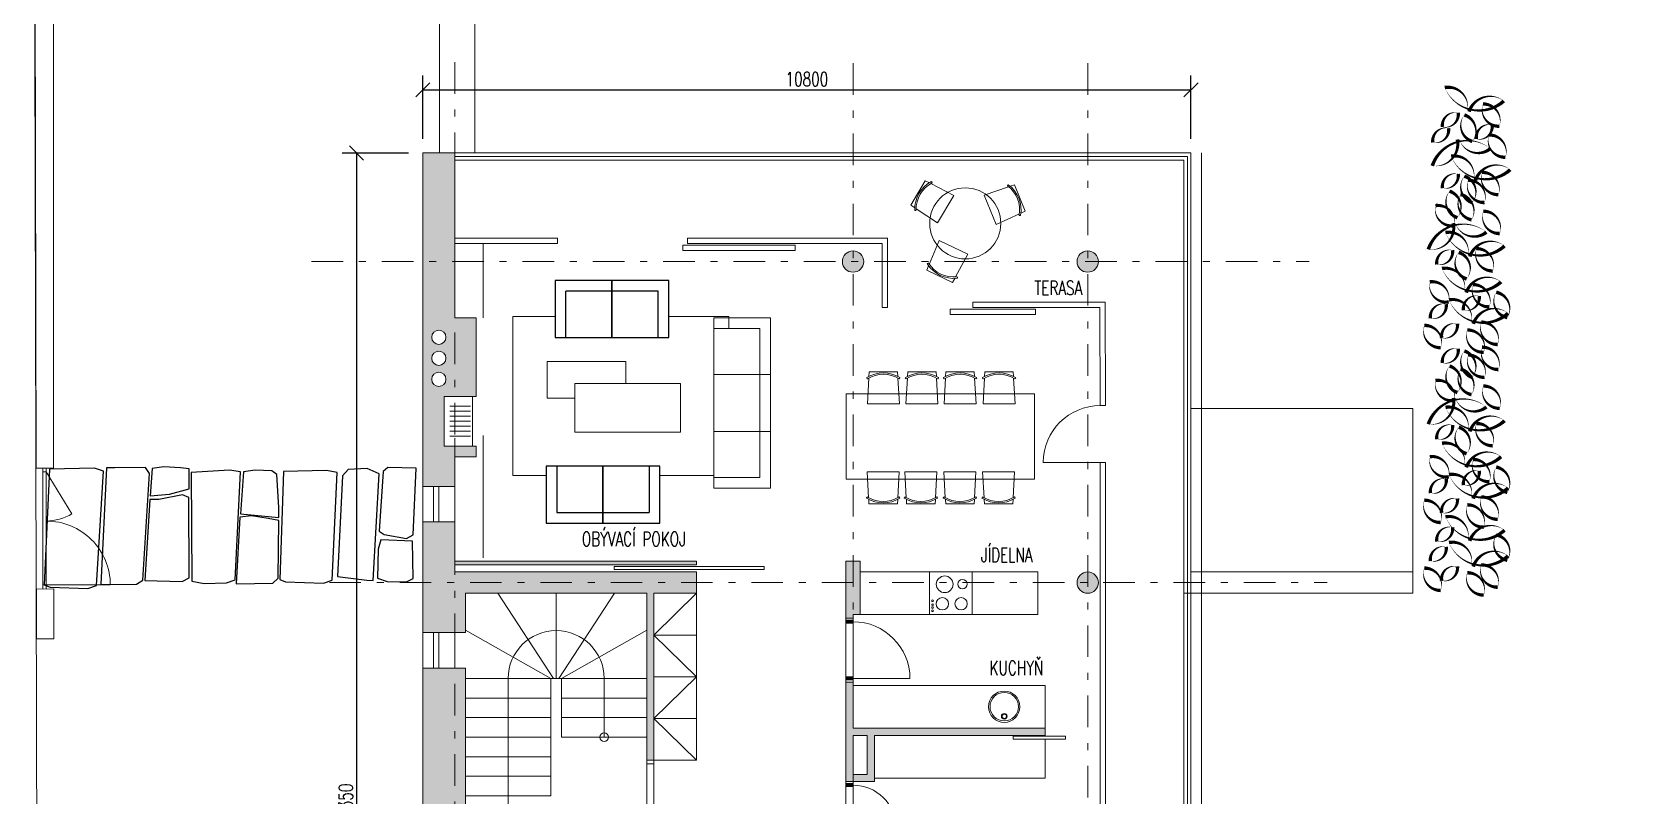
# Model space of a CAD drawing. Header units: metres. Extents: x -45 to 1930, y -347 to 488.
# Drawn here: x 22.33 to 44.99, y 53.71 to 64.46 of the extents above; entities that cross this region are included whole.
import ezdxf

# ---------------------------------------------------------------- set-up
doc = ezdxf.new("R2010")
doc.units = ezdxf.units.M
doc.header["$PDMODE"] = 3
doc.linetypes.add('GETRENNT', pattern=[31.75, 12.7, -6.35, 0, -6.35, 0, -6.35])
doc.linetypes.add('ČERCHOVANÁ', pattern=[25.4, 12.7, -6.35, 0, -6.35])
for name, color, linetype in [('dveře', 3, 'Continuous'), ('koty', 4, 'Continuous'), ('OSA', 7, 'ČERCHOVANÁ'), ('popis', 6, 'Continuous'), ('SRAFY', 3, 'Continuous'), ('SRAFY-TERÉN', 252, 'Continuous'), ('zariz.predmety', 203, 'Continuous'), ('ZARIZOVAKY', 251, 'Continuous'), ('ZDIVO', 1, 'Continuous')]:
    doc.layers.add(name, color=color, linetype=linetype)
doc.layers.add('FLOATINGWINDOWS', color=2, linetype='Continuous', plot=False)
doc.styles.add('ROMANS', font='romans.shx', dxfattribs={"width": 0.7})
doc.dimstyles.new('andr', dxfattribs={"dimtxt": 0.1, "dimasz": 0.2, "dimexe": 0.2, "dimexo": 0.2, "dimgap": 0.05, "dimtad": 1, "dimlfac": 1000, "dimrnd": 10, "dimtxsty": 'Standard', "dimblk": 'OBLIQUE', "dimcen": 2.5, "dimclrd": 7, "dimclre": 7, "dimclrt": 7, "dimadec": 0, "dimazin": 0, "dimtfac": 1, "dimtmove": 0, "dimatfit": 3, "dimldrblk": 'OBLIQUE', "dimfxl": 0, "dimarcsym": 0})

# ---------------------------------------------------------------- blocks, each defined once
blk = doc.blocks.new('zidle450-p')
at = {"lineweight": 0}
for p, q in [((0.096, 0.228), (0.087, 0.233)), ((0.096, -0.228), (0.087, -0.233))]:
    blk.add_line(p, q, dxfattribs=at)
for points in [[(0.064, 0.204), (0, 0.2), (0, -0.2), (0.064, -0.204)], [(0.088, -0.205), (0.45, -0.225), (0.45, 0.225), (0.088, 0.205)]]:
    blk.add_lwpolyline(points, dxfattribs=at)
for centre, radius, start, end in [((0.45, 0), 0.436, 147.9324, 212.0676), ((0.085, 0.229), 0.005, 57.2679, 147.9324), ((0.093, 0.223), 0.005, 327.9482, 57.2679), ((0.45, 0), 0.416, 147.9482, 212.0518), ((0.093, -0.223), 0.005, 302.7321, 32.0518), ((0.085, -0.229), 0.005, 212.0676, 302.7321)]:
    blk.add_arc(centre, radius, start, end, dxfattribs=at)
blk = doc.blocks.new('sofa-3mist')
at = {"lineweight": 0}
for p, q in [((0, 0.8), (0, 0)), ((2.4, 0.8), (0, 0.8)), ((0.8, 0.8), (0.8, 0)), ((0.8, 0), (0.8, 0.8)), ((1.6, 0), (1.6, 0.8)), ((2.4, 0), (2.4, 0.8)), ((0.15, 0), (0.15, 0.65)), ((2.25, 0.65), (0.15, 0.65)), ((2.25, 0), (2.25, 0.65)), ((0, 0), (0.8, 0)), ((0.8, 0), (1.6, 0)), ((1.6, 0), (2.4, 0))]:
    blk.add_line(p, q, dxfattribs=at)
blk = doc.blocks.new('sofa-2mist')
for p, q in [((0.8, 0.8), (0, 0.8)), ((0, 0.8), (0, 0)), ((1.6, 0.8), (0.8, 0.8)), ((0.8, 0.8), (0.8, 0)), ((0.8, 0), (0.8, 0.8)), ((1.6, 0), (1.6, 0.8)), ((1.45, 0.65), (0.15, 0.65)), ((0.15, 0), (0.15, 0.65)), ((1.45, 0), (1.45, 0.65)), ((0, 0), (0.8, 0)), ((0.8, 0), (1.6, 0))]:
    blk.add_line(p, q)
blk = doc.blocks.new('drez')
at = {"lineweight": 0}
for centre, radius in [((0, -0.28), 0.22), ((0, -0.28), 0.2), ((0, -0.145), 0.04), ((0, -0.145), 0.03)]:
    blk.add_circle(centre, radius, dxfattribs=at)
blk = doc.blocks.new('_OBLIQUE')
at = {"color": 0, "linetype": 'ByBlock'}
blk.add_line((-0.5, -0.5), (0.5, 0.5), dxfattribs=at)
blk = doc.blocks.new('*D58')
at = {"layer": 'Defpoints', "color": 0, "linetype": 'Continuous', "lineweight": 0}
for p in [(38.625, 63.647), (27.825, 62.758), (38.625, 62.758)]:
    blk.add_point(p, dxfattribs=at)
at = {"layer": 'koty', "color": 7, "linetype": 'Continuous', "lineweight": -2}
for p, q in [((27.825, 62.958), (27.825, 63.847)), ((38.625, 62.958), (38.625, 63.847)), ((27.825, 63.647), (38.625, 63.647))]:
    blk.add_line(p, q, dxfattribs=at)
at = {"layer": 'koty', "color": 7, "linetype": 'Continuous', "lineweight": -2, "xscale": 0.2, "yscale": 0.2, "zscale": 0.2, "rotation": 180}
blk.add_blockref('_OBLIQUE', (27.825, 63.647), dxfattribs=at)
at = {"layer": 'koty', "color": 7, "linetype": 'Continuous', "lineweight": -2, "xscale": 0.2, "yscale": 0.2, "zscale": 0.2}
blk.add_blockref('_OBLIQUE', (38.625, 63.647), dxfattribs=at)
at = {"layer": 'koty', "color": 7, "linetype": 'Continuous', "lineweight": 0, "insert": (33.225, 63.797), "char_height": 0.2, "attachment_point": 5, "style": 'ROMANS'}
blk.add_mtext('10800', dxfattribs=at)
blk = doc.blocks.new('*D59')
at = {"layer": 'Defpoints', "color": 0, "linetype": 'Continuous', "lineweight": 0}
for p in [(27.825, 62.758), (26.892, 44.408), (27.825, 44.408)]:
    blk.add_point(p, dxfattribs=at)
at = {"layer": 'koty', "color": 7, "linetype": 'Continuous', "lineweight": -2}
for p, q in [((27.625, 62.758), (26.692, 62.758)), ((26.892, 62.758), (26.892, 44.408)), ((27.625, 44.408), (26.692, 44.408))]:
    blk.add_line(p, q, dxfattribs=at)
at = {"layer": 'koty', "color": 7, "linetype": 'Continuous', "lineweight": -2, "xscale": 0.2, "yscale": 0.2, "zscale": 0.2}
for p, rotation in [((26.892, 62.758), 90), ((26.892, 44.408), 270)]:
    blk.add_blockref('_OBLIQUE', p, dxfattribs=dict(at, rotation=rotation))
at = {"layer": 'koty', "color": 7, "linetype": 'Continuous', "lineweight": 0, "insert": (26.742, 53.583), "char_height": 0.2, "attachment_point": 5, "rotation": 90, "style": 'ROMANS'}
blk.add_mtext('18350', dxfattribs=at)

msp = doc.modelspace()

# ---------------------------------------------------------------- hatches: boundary and pattern name
at = {"layer": 'SRAFY', "linetype": 'Continuous', "lineweight": 0}
for points in [[(28.274501, 62.758403), (27.824501, 62.758403), (27.824501, 61.230851), (28.274501, 61.230851)], [(28.274501, 58.633163), (28.274501, 58.483163), (28.574501, 58.483163), (28.574501, 58.633163)], [(28.274501, 56.711601), (28.274501, 57.566252), (27.824501, 57.566252), (27.824501, 56.711601)], [(28.274501, 57.011601), (28.274501, 56.961601), (31.674501, 56.961601), (31.674501, 57.011601)], [(33.774501, 57.011601), (33.774501, 56.861601), (33.774501, 56.711601), (33.974501, 56.711601), (33.974501, 57.011601)], [(28.274501, 56.711601), (27.824501, 56.711601), (27.824501, 56.010035), (28.274501, 56.010035)], [(28.274501, 56.711601), (31.674501, 56.711601), (31.674501, 56.861601), (28.274501, 56.861601)], [(31.674501, 56.711601), (28.274501, 56.711601), (28.274501, 56.010035), (28.424501, 56.010035), (28.424501, 56.561601), (30.974501, 56.561601), (30.974501, 54.211601), (31.074501, 54.211601), (31.074501, 56.561601), (31.674501, 56.561601)], [(33.774501, 56.711601), (33.774501, 56.211601), (33.874501, 56.211601), (33.874501, 56.261601), (33.974501, 56.261601), (33.974501, 56.711601)], [(28.274501, 53.493145), (28.274501, 55.510035), (27.824501, 55.510035), (27.824501, 53.493145)], [(28.274501, 55.510035), (28.274501, 53.493145), (28.424501, 53.493145), (28.424501, 55.510035)], [(33.774501, 55.311601), (33.774501, 55.261601), (33.774501, 53.911601), (33.874501, 53.911601), (33.974501, 53.911601), (33.974501, 54.011601), (33.874501, 54.011601), (33.874501, 54.561601), (33.974501, 54.561601), (33.974501, 54.661601), (33.874501, 54.661601), (33.874501, 55.261601), (33.874501, 55.311601)], [(33.874501, 54.661601), (33.874501, 54.561601), (34.074501, 54.561601), (34.074501, 54.011601), (33.874501, 54.011601), (33.874501, 53.911601), (34.174501, 53.911601), (34.174501, 54.561601), (36.574501, 54.561601), (36.574501, 54.661601)]]:
    msp.add_hatch(color=256, dxfattribs=at).paths.add_polyline_path(points)
h = msp.add_hatch(color=256, dxfattribs=at)
h.paths.add_polyline_path([(28.574501, 59.333163), (28.574501, 60.439469), (28.274501, 60.439469), (28.274501, 61.230851), (27.824501, 61.230851), (27.824501, 58.066252), (28.274501, 58.066252), (28.274501, 58.633163), (28.124501, 58.633163), (28.124501, 59.333163)])
h.paths.add_polyline_path([(28.049501, 60.064957, -1), (28.049501, 60.264957, -1)], flags=16)
h.paths.add_polyline_path([(28.049501, 59.768985, -1), (28.049501, 59.968985, -1)], flags=16)
h.paths.add_polyline_path([(28.049501, 59.473012, -1), (28.049501, 59.673012, -1)], flags=16)
h = msp.add_hatch(color=256, dxfattribs=at)
edge = h.paths.add_edge_path()
edge.add_arc((33.874501, 61.230851), 0.15, 0, 360)
h = msp.add_hatch(color=256, dxfattribs=at)
edge = h.paths.add_edge_path()
edge.add_arc((37.174501, 61.230851), 0.15, 0, 360)
h = msp.add_hatch(color=256, dxfattribs=at)
edge = h.paths.add_edge_path()
edge.add_arc((37.174501, 56.711601), 0.15, 0, 360)

# ---------------------------------------------------------------- linework, layer by layer
at = {"linetype": 'Continuous', "lineweight": 0}
for p, q in [((22.389654, 58.320279), (22.332592, 79.360269)), ((22.632592, 79.360269), (22.631146, 58.320857)), ((28.0573, 62.758403), (28.0573, 69.754394)), ((28.5573, 62.758403), (28.5573, 69.754394)), ((28.274501, 62.758403), (38.624501, 62.758403)), ((28.274501, 62.708403), (38.574501, 62.708403)), ((28.274501, 62.658403), (38.524501, 62.658403)), ((38.524501, 62.658403), (38.524501, 48.761601)), ((38.574501, 62.708403), (38.574501, 48.761601)), ((38.624501, 62.758403), (38.624501, 39.28017)), ((28.274501, 61.558403), (29.718116, 61.558403)), ((28.274501, 61.483403), (29.718116, 61.483403)), ((29.718116, 61.483403), (29.718116, 61.558403)), ((31.54718, 61.558403), (34.357048, 61.558403)), ((31.54718, 61.483403), (31.54718, 61.558403)), ((31.54718, 61.483403), (34.282048, 61.483403)), ((34.282048, 61.483403), (34.282048, 60.583468)), ((34.357048, 61.558403), (34.357048, 60.583468)), ((34.357048, 60.583468), (34.282048, 60.583468)), ((35.557048, 60.658468), (37.419374, 60.658468)), ((35.557048, 60.658468), (35.557048, 60.583468)), ((35.557048, 60.583468), (37.344374, 60.583468)), ((37.344374, 60.583468), (37.349501, 59.204044)), ((37.419374, 60.658468), (37.424501, 59.204044)), ((28.574501, 59.333163), (28.124501, 59.333163)), ((28.124501, 59.333163), (28.124501, 58.633163)), ((28.496763, 59.194832), (28.203363, 59.194832)), ((37.424501, 59.204044), (37.349501, 59.204044)), ((37.424501, 59.204044), (37.349501, 59.204044)), ((28.496763, 59.124887), (28.203363, 59.124887)), ((28.496763, 59.054943), (28.203363, 59.054943)), ((28.496763, 58.984998), (28.203363, 58.984998)), ((28.496763, 58.915054), (28.203363, 58.915054)), ((28.496763, 58.84511), (28.203363, 58.84511)), ((28.496763, 58.775165), (28.203363, 58.775165)), ((28.124501, 58.633163), (28.574501, 58.633163)), ((22.631146, 58.320857), (22.389654, 58.320279)), ((22.480674, 56.622014), (22.480674, 58.320553)), ((22.530674, 58.270553), (22.480674, 58.270553)), ((22.530674, 56.622014), (22.530674, 58.320553)), ((22.530674, 58.270553), (22.891724, 57.680667)), ((37.349501, 58.404044), (36.549501, 58.404044)), ((37.349501, 58.404044), (37.349501, 56.861601)), ((37.424501, 58.404044), (37.349501, 58.404044)), ((37.424501, 58.404044), (37.349501, 58.404044)), ((37.424501, 58.404044), (37.424501, 56.936601)), ((27.824501, 58.066252), (27.824501, 57.566252)), ((27.974501, 58.066252), (27.974501, 57.566252)), ((28.049501, 58.066252), (28.049501, 57.566252)), ((28.274501, 58.066252), (28.274501, 57.566252)), ((37.424501, 56.936601), (37.424501, 54.561601)), ((22.480674, 56.678948), (23.430677, 56.678948)), ((33.974501, 56.861601), (36.474501, 56.861601)), ((34.94781, 56.861601), (34.94781, 56.261601)), ((35.54781, 56.861601), (35.54781, 56.261601)), ((36.474501, 56.261601), (36.474501, 56.861601)), ((37.349501, 56.861601), (37.349501, 54.661601)), ((38.624501, 56.861595), (41.74698, 56.861595)), ((41.74698, 56.861595), (41.74698, 56.561595)), ((29.663353, 55.361601), (28.879234, 56.561601)), ((29.699501, 55.361601), (29.699501, 56.561601)), ((29.699501, 56.561601), (29.699501, 55.361601)), ((29.735648, 55.361601), (30.519768, 56.561601)), ((38.524501, 56.561595), (41.74698, 56.561595)), ((33.874501, 56.211601), (33.774501, 56.211601)), ((33.974501, 56.261601), (36.474501, 56.261601)), ((27.824501, 56.010035), (27.824501, 55.510035)), ((27.974501, 56.010035), (27.974501, 55.510035)), ((28.049501, 56.010035), (28.049501, 55.510035)), ((28.274501, 56.010035), (28.274501, 55.510035)), ((29.624501, 55.361601), (28.424501, 56.040361)), ((29.774501, 55.361601), (30.974501, 56.040361)), ((29.624501, 55.361601), (28.424501, 55.361601)), ((29.024501, 53.136601), (29.024501, 55.361601)), ((29.624501, 53.711601), (29.624501, 55.361601)), ((29.774501, 55.361601), (29.624501, 55.361601)), ((29.774501, 54.536601), (29.774501, 55.361601)), ((30.974501, 55.361601), (29.774501, 55.361601)), ((30.374501, 54.536601), (30.374501, 55.361601)), ((33.874501, 55.311601), (33.774501, 55.311601)), ((29.624501, 55.086601), (28.424501, 55.086601)), ((30.974501, 55.086601), (29.774501, 55.086601)), ((33.874501, 55.261601), (36.574501, 55.261601)), ((36.574501, 55.261601), (36.574501, 54.661601)), ((37.349501, 55.261601), (37.349501, 52.561601)), ((29.624501, 54.811601), (28.424501, 54.811601)), ((30.974501, 54.811601), (29.774501, 54.811601)), ((29.624501, 54.536601), (28.424501, 54.536601)), ((30.974501, 54.536601), (29.774501, 54.536601)), ((36.574501, 54.561601), (36.574501, 54.549149)), ((36.574501, 54.510671), (36.574501, 53.961601)), ((37.424501, 54.561601), (37.424501, 52.486601)), ((29.624501, 54.261601), (28.424501, 54.261601)), ((29.624501, 53.986601), (28.424501, 53.986601)), ((34.174501, 53.961601), (36.574501, 53.961601)), ((29.624501, 53.711601), (28.424501, 53.711601)), ((33.874501, 53.911601), (33.774501, 53.911601))]:
    msp.add_line(p, q, dxfattribs=at)
at = {"color": 253, "linetype": 'Continuous', "lineweight": 0}
for p in [(38.624501, 59.161601), (41.74698, 56.861595)]:
    msp.add_line(p, (41.74698, 59.161601), dxfattribs=at)
at = {"linetype": 'Continuous', "lineweight": 0, "flags": 128}
msp.add_lwpolyline([(25.09693, 39.635417), (22.864761, 41.230726), (22.423188, 41.504493), (22.332592, 79.360269), (26.407242, 79.157821), (36.807508, 78.940775), (53.036465, 78.021349), (51.440097, 62.345346), (49.152899, 50.087991), (47.556644, 41.079784), (46.114932, 28.795587), (46.007088, 24.691131), (26.480012, 38.646941)], dxfattribs=at)
at = {"linetype": 'Continuous', "lineweight": 0}
for points in [[(31.482062, 61.462559), (31.482062, 61.38588), (33.061126, 61.38588), (33.061126, 61.462559)], [(35.240719, 60.562624), (35.240719, 60.485946), (36.440719, 60.485946), (36.440719, 60.562624)], [(22.394416, 56.621751), (22.635909, 56.622329), (22.635909, 55.920599), (22.394416, 55.920021)], [(36.127141, 54.549149), (36.127141, 54.510671), (36.861487, 54.510671), (36.861487, 54.549149)]]:
    msp.add_lwpolyline(points, close=True, dxfattribs=at)
for centre, radius in [((35.162476, 56.687927), 0.11742), ((35.411433, 56.690315), 0.066043), ((34.992197, 56.456453), 0.011931), ((35.129675, 56.41356), 0.086891), ((35.392455, 56.414706), 0.086891), ((34.992197, 56.400762), 0.011931), ((34.992197, 56.360481), 0.011931), ((34.992197, 56.315725), 0.011931), ((30.374501, 54.536601), 0.061116)]:
    msp.add_circle(centre, radius, dxfattribs=at)
for centre, radius, start, end in [((37.349501, 58.404044), 0.8, 90, 180), ((22.530674, 58.270553), 0.691608, 269.8215632, 301.4694046), ((22.530674, 56.678948), 0.900003, 0, 90.13712), ((29.699501, 55.361601), 0.675, 0, 180)]:
    msp.add_arc(centre, radius, start, end, dxfattribs=at)
at = {"layer": 'dveře', "linetype": 'Continuous', "lineweight": 0}
for p, q in [((33.774501, 55.361601), (33.774501, 56.211601)), ((33.874501, 56.211601), (33.874501, 55.361601)), ((33.874501, 55.361601), (34.674501, 55.361601)), ((30.974501, 54.211601), (30.974501, 52.561601)), ((31.074501, 54.161601), (30.974501, 54.161601)), ((31.074501, 54.211601), (31.074501, 52.561601)), ((33.774501, 53.911601), (33.774501, 53.211601)), ((33.874501, 53.211601), (33.874501, 53.911601))]:
    msp.add_line(p, q, dxfattribs=at)
for centre, radius in [((33.874501, 55.361601), 0.8), ((33.874501, 53.261601), 0.6)]:
    msp.add_arc(centre, radius, 0, 90, dxfattribs=at)
at = {"layer": 'FLOATINGWINDOWS', "linetype": 'Continuous', "lineweight": 0, "flags": 128}
msp.add_lwpolyline([(27.824501, 62.758403), (38.624501, 62.758403), (38.624501, 39.28017), (38.773981, 39.202166), (38.773981, 38.69458), (27.824501, 44.408403)], close=True, dxfattribs=at)
at = {"layer": 'koty', "linetype": 'Continuous', "lineweight": 0}
msp.add_line((38.773981, 38.69458), (38.773981, 62.758403), dxfattribs=at)
at = {"layer": 'OSA', "color": 253, "lineweight": 0, "ltscale": 0.035}
for p, q in [((28.274501, 64.037113), (28.274501, 60.439469)), ((33.874501, 64.022074), (33.874501, 38.110358)), ((37.174501, 64.022074), (37.174501, 38.110358)), ((26.257987, 61.230851), (40.287378, 61.230851)), ((28.274501, 60.231101), (28.274501, 43.067791)), ((26.510532, 56.711601), (40.539924, 56.711601))]:
    msp.add_line(p, q, dxfattribs=at)
at = {"layer": 'OSA', "linetype": 'Continuous', "lineweight": 0}
msp.add_line((28.049501, 62.758403), (37.827036, 62.758403), dxfattribs=at)
at = {"layer": 'SRAFY-TERÉN'}
for points in [[(23.333944, 58.278339), (23.207286, 58.322298), (22.576581, 58.306782), (22.501409, 56.681408), (22.582817, 56.649301), (23.114975, 56.629846), (23.236401, 56.672576), (23.333944, 58.278339)], [(23.295921, 56.687165), (23.796468, 56.691276), (23.889057, 56.747156), (23.982956, 58.246745), (23.922928, 58.33307), (23.49209, 58.32722), (23.374957, 58.325429), (23.295921, 56.687165)], [(23.992458, 57.933574), (24.263462, 57.955659), (24.537761, 58.030664), (24.539695, 58.312165), (24.419268, 58.329389), (24.183744, 58.341566), (24.018117, 58.318602), (23.992458, 57.933574)], [(25.25909, 58.269323), (25.106515, 58.294103), (24.568416, 58.263622), (24.574786, 56.732725), (24.75222, 56.698498), (25.063434, 56.709328), (25.184861, 56.752058), (25.25909, 58.269323)], [(25.25909, 58.269323), (25.106515, 58.294103), (24.568416, 58.263622), (24.574786, 56.732725), (24.75222, 56.698498), (25.063434, 56.709328), (25.184861, 56.752058), (25.25909, 58.269323)], [(25.262247, 57.680796), (25.799561, 57.629435), (25.801377, 57.767301), (25.769968, 58.235192), (25.702882, 58.284068), (25.467358, 58.296246), (25.301731, 58.273281), (25.262247, 57.680796)], [(26.622587, 58.263132), (26.470012, 58.287912), (25.86602, 58.275558), (25.813366, 56.754699), (25.894773, 56.722592), (26.426932, 56.703137), (26.548358, 56.745867), (26.622587, 58.263132)], [(26.624174, 56.796215), (27.036218, 56.748113), (27.12442, 56.742748), (27.212177, 58.241759), (27.040319, 58.320022), (26.776117, 58.304626), (26.694624, 58.213051), (26.624174, 56.796215)], [(26.624174, 56.796215), (27.036218, 56.748113), (27.12442, 56.742748), (27.212177, 58.241759), (27.040319, 58.320022), (26.776117, 58.304626), (26.694624, 58.213051), (26.624174, 56.796215)], [(27.731137, 58.320951), (27.33036, 58.331238), (27.266597, 58.277642), (27.212252, 57.43745), (27.28103, 57.390985), (27.59716, 57.334441), (27.688628, 57.382094), (27.731137, 58.320951)], [(23.917381, 56.742076), (24.438482, 56.728503), (24.537928, 56.777479), (24.532322, 57.908855), (24.445389, 57.945225), (24.112411, 57.881584), (23.984438, 57.883312), (23.917381, 56.742076)], [(25.200995, 56.696755), (25.717126, 56.705574), (25.789907, 56.774456), (25.798404, 57.584378), (25.652255, 57.61398), (25.413865, 57.651284), (25.250534, 57.633129), (25.200995, 56.696755)], [(27.681321, 57.294934), (27.235313, 57.315663), (27.198653, 57.181146), (27.188673, 56.775903), (27.325128, 56.727026), (27.597161, 56.724893), (27.690263, 56.769269), (27.681321, 57.294934)]]:
    msp.add_lwpolyline(points, dxfattribs=at)
at = {"layer": 'zariz.predmety', "color": 253, "linetype": 'Continuous', "ltscale": 0.001}
for points in [[(43.024738, 63.490463, 0, 0, 0.520567051), (43.024738, 63.490463, 0, 0.05, 0.520567051), (42.536376, 63.340632, 0, 0.05, 0.520567051), (42.513274, 63.362312, 0, 0.05, 0.520567051), (42.193902, 63.679407, 0, 0.05, 0.520567051), (43.024738, 63.490463, 0.05, 0.05, 0)], [(42.961157, 63.134139, 0, 0, 0.520567051), (42.961157, 63.134139, 0, 0.05, 0.520567051), (42.731213, 63.44788, 0, 0.05, 0.520567051), (42.961157, 63.134139, 0.05, 0.05, 0)], [(42.161325, 63.124892, 0, 0, 0.520567051), (42.161325, 63.124892, 0, 0.05, 0.520567051), (42.383618, 63.324602, 0, 0.05, 0.520567051), (42.161325, 63.124892, 0.05, 0.05, 0)], [(42.580606, 62.920607, 0, 0, 0.520567051), (42.580606, 62.920607, 0, 0.05, 0.520567051), (42.470157, 63.29358, 0, 0.05, 0.520567051), (42.580606, 62.920607, 0.05, 0.05, 0)], [(42.026028, 62.906991, 0, 0, 0.520567051), (42.026028, 62.906991, 0, 0.05, 0.520567051), (42.248321, 63.106701, 0, 0.05, 0.520567051), (42.026028, 62.906991, 0.05, 0.05, 0)], [(42.638517, 62.954946, 0, 0, 0.520567051), (42.638517, 62.954946, 0, 0.05, 0.520567051), (42.86081, 63.154656, 0, 0.05, 0.520567051), (42.638517, 62.954946, 0.05, 0.05, 0)], [(43.046129, 62.697832, 0, 0, 0.520567051), (43.046129, 62.697832, 0, 0.05, 0.520567051), (42.816185, 63.011573, 0, 0.05, 0.520567051), (43.046129, 62.697832, 0.05, 0.05, 0)], [(42.019062, 62.578259, 0, 0, 0.520567051), (42.019062, 62.578259, 0, 0.05, 0.520567051), (42.371517, 62.948019, 0, 0.05, 0.520567051), (42.402275, 62.940426, 0, 0.05, 0.520567051), (42.836004, 62.820318, 0, 0.05, 0.520567051), (42.019062, 62.578259, 0.05, 0.05, 0)], [(43.114371, 62.523182, 0, 0, 0.520567051), (43.114371, 62.523182, 0, 0.05, 0.520567051), (42.626008, 62.373351, 0, 0.05, 0.520567051), (42.602907, 62.395032, 0, 0.05, 0.520567051), (42.283535, 62.712126, 0, 0.05, 0.520567051), (43.114371, 62.523182, 0.05, 0.05, 0)], [(42.161159, 62.263483, 0, 0, 0.520567051), (42.161159, 62.263483, 0, 0.05, 0.520567051), (42.383452, 62.463193, 0, 0.05, 0.520567051), (42.161159, 62.263483, 0.05, 0.05, 0)], [(42.58044, 62.059198, 0, 0, 0.520567051), (42.58044, 62.059198, 0, 0.05, 0.520567051), (42.46999, 62.432171, 0, 0.05, 0.520567051), (42.58044, 62.059198, 0.05, 0.05, 0)], [(42.752633, 62.060915, 0, 0, 0.520567051), (42.752633, 62.060915, 0, 0.05, 0.520567051), (42.522689, 62.374656, 0, 0.05, 0.520567051), (42.752633, 62.060915, 0.05, 0.05, 0)], [(42.949106, 62.171588, 0, 0, 0.520567051), (42.949106, 62.171588, 0, 0.05, 0.520567051), (42.719161, 62.485328, 0, 0.05, 0.520567051), (42.949106, 62.171588, 0.05, 0.05, 0)], [(42.372082, 61.847382, 0, 0, 0.520567051), (42.372082, 61.847382, 0, 0.05, 0.520567051), (42.261632, 62.220355, 0, 0.05, 0.520567051), (42.372082, 61.847382, 0.05, 0.05, 0)], [(42.415036, 62.17444, 0, 0, 0.520567051), (42.415036, 62.17444, 0, 0.05, 0.520567051), (42.570488, 61.817869, 0, 0.05, 0.520567051), (42.415036, 62.17444, 0.05, 0.05, 0)], [(42.062978, 62.017592, 0, 0, 0.520567051), (42.062978, 62.017592, 0, 0.05, 0.520567051), (42.329739, 61.73449, 0, 0.05, 0.520567051), (42.062978, 62.017592, 0.05, 0.05, 0)], [(42.966602, 61.624607, 0, 0, 0.520567051), (42.966602, 61.624607, 0, 0.05, 0.520567051), (42.736657, 61.938348, 0, 0.05, 0.520567051), (42.966602, 61.624607, 0.05, 0.05, 0)], [(41.962391, 61.402105, 0, 0, 0.520567051), (41.962391, 61.402105, 0, 0.05, 0.520567051), (42.314846, 61.771865, 0, 0.05, 0.520567051), (42.345604, 61.764272, 0, 0.05, 0.520567051), (42.779333, 61.644163, 0, 0.05, 0.520567051), (41.962391, 61.402105, 0.05, 0.05, 0)], [(43.034844, 61.449958, 0, 0, 0.520567051), (43.034844, 61.449958, 0, 0.05, 0.520567051), (42.546481, 61.300127, 0, 0.05, 0.520567051), (42.52338, 61.321807, 0, 0.05, 0.520567051), (42.204008, 61.638902, 0, 0.05, 0.520567051), (43.034844, 61.449958, 0.05, 0.05, 0)], [(42.081632, 61.190259, 0, 0, 0.520567051), (42.081632, 61.190259, 0, 0.05, 0.520567051), (42.303925, 61.389969, 0, 0.05, 0.520567051), (42.081632, 61.190259, 0.05, 0.05, 0)], [(42.869579, 61.098363, 0, 0, 0.520567051), (42.869579, 61.098363, 0, 0.05, 0.520567051), (42.639634, 61.412104, 0, 0.05, 0.520567051), (42.869579, 61.098363, 0.05, 0.05, 0)], [(42.500913, 60.985974, 0, 0, 0.520567051), (42.500913, 60.985974, 0, 0.05, 0.520567051), (42.390463, 61.358946, 0, 0.05, 0.520567051), (42.500913, 60.985974, 0.05, 0.05, 0)], [(41.983451, 60.944367, 0, 0, 0.520567051), (41.983451, 60.944367, 0, 0.05, 0.520567051), (42.250212, 60.661266, 0, 0.05, 0.520567051), (41.983451, 60.944367, 0.05, 0.05, 0)], [(42.986, 60.943708, 0, 0, 0.520567051), (42.986, 60.943708, 0, 0.05, 0.520567051), (42.497638, 60.793877, 0, 0.05, 0.520567051), (42.474536, 60.815557, 0, 0.05, 0.520567051), (42.155164, 61.132651, 0, 0.05, 0.520567051), (42.986, 60.943708, 0.05, 0.05, 0)], [(42.456549, 60.545015, 0, 0, 0.520567051), (42.456549, 60.545015, 0, 0.05, 0.520567051), (42.678842, 60.744725, 0, 0.05, 0.520567051), (42.456549, 60.545015, 0.05, 0.05, 0)], [(42.820735, 60.592113, 0, 0, 0.520567051), (42.820735, 60.592113, 0, 0.05, 0.520567051), (42.590791, 60.905854, 0, 0.05, 0.520567051), (42.820735, 60.592113, 0.05, 0.05, 0)], [(42.917955, 60.798467, 0, 0, 0.520567051), (42.917955, 60.798467, 0, 0.05, 0.520567051), (43.073407, 60.441897, 0, 0.05, 0.520567051), (42.917955, 60.798467, 0.05, 0.05, 0)], [(41.992436, 60.43163, 0, 0, 0.520567051), (41.992436, 60.43163, 0, 0.05, 0.520567051), (42.214729, 60.631339, 0, 0.05, 0.520567051), (41.992436, 60.43163, 0.05, 0.05, 0)], [(43.084267, 60.503357, 0, 0, 0.520567051), (43.084267, 60.503357, 0, 0.05, 0.520567051), (42.595905, 60.353526, 0, 0.05, 0.520567051), (42.572803, 60.375206, 0, 0.05, 0.520567051), (42.253432, 60.6923, 0, 0.05, 0.520567051), (43.084267, 60.503357, 0.05, 0.05, 0)], [(41.907377, 60.331783, 0, 0, 0.520567051), (41.907377, 60.331783, 0, 0.05, 0.520567051), (42.137322, 60.018043, 0, 0.05, 0.520567051), (41.907377, 60.331783, 0.05, 0.05, 0)], [(42.149574, 60.155364, 0, 0, 0.520567051), (42.149574, 60.155364, 0, 0.05, 0.520567051), (42.371867, 60.355073, 0, 0.05, 0.520567051), (42.149574, 60.155364, 0.05, 0.05, 0)], [(42.741049, 59.952795, 0, 0, 0.520567051), (42.741049, 59.952795, 0, 0.05, 0.520567051), (42.511104, 60.266536, 0, 0.05, 0.520567051), (42.741049, 59.952795, 0.05, 0.05, 0)], [(42.937521, 60.063468, 0, 0, 0.520567051), (42.937521, 60.063468, 0, 0.05, 0.520567051), (42.707577, 60.377209, 0, 0.05, 0.520567051), (42.937521, 60.063468, 0.05, 0.05, 0)], [(42.949106, 59.711314, 0, 0, 0.520567051), (42.949106, 59.711314, 0, 0.05, 0.520567051), (42.719161, 60.025055, 0, 0.05, 0.520567051), (42.949106, 59.711314, 0.05, 0.05, 0)], [(42.161159, 59.80321, 0, 0, 0.520567051), (42.161159, 59.80321, 0, 0.05, 0.520567051), (42.383452, 60.002919, 0, 0.05, 0.520567051), (42.161159, 59.80321, 0.05, 0.05, 0)], [(42.58044, 59.598924, 0, 0, 0.520567051), (42.58044, 59.598924, 0, 0.05, 0.520567051), (42.46999, 59.971897, 0, 0.05, 0.520567051), (42.58044, 59.598924, 0.05, 0.05, 0)], [(42.752633, 59.600641, 0, 0, 0.520567051), (42.752633, 59.600641, 0, 0.05, 0.520567051), (42.522689, 59.914382, 0, 0.05, 0.520567051), (42.752633, 59.600641, 0.05, 0.05, 0)], [(42.372082, 59.387109, 0, 0, 0.520567051), (42.372082, 59.387109, 0, 0.05, 0.520567051), (42.261632, 59.760081, 0, 0.05, 0.520567051), (42.372082, 59.387109, 0.05, 0.05, 0)], [(42.415036, 59.714166, 0, 0, 0.520567051), (42.415036, 59.714166, 0, 0.05, 0.520567051), (42.570488, 59.357596, 0, 0.05, 0.520567051), (42.415036, 59.714166, 0.05, 0.05, 0)], [(42.062978, 59.557318, 0, 0, 0.520567051), (42.062978, 59.557318, 0, 0.05, 0.520567051), (42.329739, 59.274217, 0, 0.05, 0.520567051), (42.062978, 59.557318, 0.05, 0.05, 0)], [(42.966602, 59.164334, 0, 0, 0.520567051), (42.966602, 59.164334, 0, 0.05, 0.520567051), (42.736657, 59.478075, 0, 0.05, 0.520567051), (42.966602, 59.164334, 0.05, 0.05, 0)], [(41.962391, 58.941831, 0, 0, 0.520567051), (41.962391, 58.941831, 0, 0.05, 0.520567051), (42.314846, 59.311591, 0, 0.05, 0.520567051), (42.345604, 59.303998, 0, 0.05, 0.520567051), (42.779333, 59.18389, 0, 0.05, 0.520567051), (41.962391, 58.941831, 0.05, 0.05, 0)], [(43.034844, 58.989684, 0, 0, 0.520567051), (43.034844, 58.989684, 0, 0.05, 0.520567051), (42.546481, 58.839853, 0, 0.05, 0.520567051), (42.52338, 58.861534, 0, 0.05, 0.520567051), (42.204008, 59.178628, 0, 0.05, 0.520567051), (43.034844, 58.989684, 0.05, 0.05, 0)], [(42.081632, 58.729985, 0, 0, 0.520567051), (42.081632, 58.729985, 0, 0.05, 0.520567051), (42.303925, 58.929695, 0, 0.05, 0.520567051), (42.081632, 58.729985, 0.05, 0.05, 0)], [(42.500913, 58.5257, 0, 0, 0.520567051), (42.500913, 58.5257, 0, 0.05, 0.520567051), (42.390463, 58.898673, 0, 0.05, 0.520567051), (42.500913, 58.5257, 0.05, 0.05, 0)], [(42.869579, 58.638089, 0, 0, 0.520567051), (42.869579, 58.638089, 0, 0.05, 0.520567051), (42.639634, 58.95183, 0, 0.05, 0.520567051), (42.869579, 58.638089, 0.05, 0.05, 0)], [(42.986, 58.483434, 0, 0, 0.520567051), (42.986, 58.483434, 0, 0.05, 0.520567051), (42.497638, 58.333603, 0, 0.05, 0.520567051), (42.474536, 58.355283, 0, 0.05, 0.520567051), (42.155164, 58.672378, 0, 0.05, 0.520567051), (42.986, 58.483434, 0.05, 0.05, 0)], [(41.983451, 58.484093, 0, 0, 0.520567051), (41.983451, 58.484093, 0, 0.05, 0.520567051), (42.250212, 58.200992, 0, 0.05, 0.520567051), (41.983451, 58.484093, 0.05, 0.05, 0)], [(42.820735, 58.131839, 0, 0, 0.520567051), (42.820735, 58.131839, 0, 0.05, 0.520567051), (42.590791, 58.44558, 0, 0.05, 0.520567051), (42.820735, 58.131839, 0.05, 0.05, 0)], [(43.084267, 58.043083, 0, 0, 0.520567051), (43.084267, 58.043083, 0, 0.05, 0.520567051), (42.595905, 57.893252, 0, 0.05, 0.520567051), (42.572803, 57.914932, 0, 0.05, 0.520567051), (42.253432, 58.232027, 0, 0.05, 0.520567051), (43.084267, 58.043083, 0.05, 0.05, 0)], [(42.456549, 58.084742, 0, 0, 0.520567051), (42.456549, 58.084742, 0, 0.05, 0.520567051), (42.678842, 58.284451, 0, 0.05, 0.520567051), (42.456549, 58.084742, 0.05, 0.05, 0)], [(42.917955, 58.338194, 0, 0, 0.520567051), (42.917955, 58.338194, 0, 0.05, 0.520567051), (43.073407, 57.981623, 0, 0.05, 0.520567051), (42.917955, 58.338194, 0.05, 0.05, 0)], [(41.992436, 57.971356, 0, 0, 0.520567051), (41.992436, 57.971356, 0, 0.05, 0.520567051), (42.214729, 58.171066, 0, 0.05, 0.520567051), (41.992436, 57.971356, 0.05, 0.05, 0)], [(41.907377, 57.87151, 0, 0, 0.520567051), (41.907377, 57.87151, 0, 0.05, 0.520567051), (42.137322, 57.557769, 0, 0.05, 0.520567051), (41.907377, 57.87151, 0.05, 0.05, 0)], [(42.149574, 57.69509, 0, 0, 0.520567051), (42.149574, 57.69509, 0, 0.05, 0.520567051), (42.371867, 57.8948, 0, 0.05, 0.520567051), (42.149574, 57.69509, 0.05, 0.05, 0)], [(42.741049, 57.492522, 0, 0, 0.520567051), (42.741049, 57.492522, 0, 0.05, 0.520567051), (42.511104, 57.806262, 0, 0.05, 0.520567051), (42.741049, 57.492522, 0.05, 0.05, 0)], [(42.937521, 57.603194, 0, 0, 0.520567051), (42.937521, 57.603194, 0, 0.05, 0.520567051), (42.707577, 57.916935, 0, 0.05, 0.520567051), (42.937521, 57.603194, 0.05, 0.05, 0)], [(43.034844, 57.449296, 0, 0, 0.520567051), (43.034844, 57.449296, 0, 0.05, 0.520567051), (42.546481, 57.299465, 0, 0.05, 0.520567051), (42.52338, 57.321146, 0, 0.05, 0.520567051), (42.204008, 57.63824, 0, 0.05, 0.520567051), (43.034844, 57.449296, 0.05, 0.05, 0)], [(42.081632, 57.290743, 0, 0, 0.520567051), (42.081632, 57.290743, 0, 0.05, 0.520567051), (42.303925, 57.490453, 0, 0.05, 0.520567051), (42.081632, 57.290743, 0.05, 0.05, 0)], [(42.917955, 57.382509, 0, 0, 0.520567051), (42.917955, 57.382509, 0, 0.05, 0.520567051), (43.073407, 57.025938, 0, 0.05, 0.520567051), (42.917955, 57.382509, 0.05, 0.05, 0)], [(41.992436, 57.015671, 0, 0, 0.520567051), (41.992436, 57.015671, 0, 0.05, 0.520567051), (42.214729, 57.215381, 0, 0.05, 0.520567051), (41.992436, 57.015671, 0.05, 0.05, 0)], [(43.084267, 57.087398, 0, 0, 0.520567051), (43.084267, 57.087398, 0, 0.05, 0.520567051), (42.595905, 56.937567, 0, 0.05, 0.520567051), (42.572803, 56.959247, 0, 0.05, 0.520567051), (42.253432, 57.276342, 0, 0.05, 0.520567051), (43.084267, 57.087398, 0.05, 0.05, 0)], [(41.907377, 56.915824, 0, 0, 0.520567051), (41.907377, 56.915824, 0, 0.05, 0.520567051), (42.137322, 56.602084, 0, 0.05, 0.520567051), (41.907377, 56.915824, 0.05, 0.05, 0)], [(42.149574, 56.739405, 0, 0, 0.520567051), (42.149574, 56.739405, 0, 0.05, 0.520567051), (42.371867, 56.939115, 0, 0.05, 0.520567051), (42.149574, 56.739405, 0.05, 0.05, 0)], [(42.937521, 56.647509, 0, 0, 0.520567051), (42.937521, 56.647509, 0, 0.05, 0.520567051), (42.707577, 56.96125, 0, 0.05, 0.520567051), (42.937521, 56.647509, 0.05, 0.05, 0)], [(42.741049, 56.536836, 0, 0, 0.520567051), (42.741049, 56.536836, 0, 0.05, 0.520567051), (42.511104, 56.850577, 0, 0.05, 0.520567051), (42.741049, 56.536836, 0.05, 0.05, 0)]]:
    msp.add_lwpolyline(points, format="xyseb", close=True, dxfattribs=at)
at = {"layer": 'ZARIZOVAKY', "linetype": 'Continuous', "lineweight": 0}
for p, q in [((28.674501, 60.439469), (28.674501, 61.483403)), ((28.524501, 58.633163), (28.524501, 59.333163)), ((28.674501, 57.061601), (28.674501, 58.783163)), ((31.074501, 55.974101), (31.674501, 56.561601)), ((31.674501, 56.561601), (31.674501, 55.386601)), ((31.674501, 55.974101), (31.074501, 55.974101)), ((31.074501, 55.974101), (31.674501, 55.386601)), ((31.074501, 55.386601), (31.674501, 55.386601)), ((31.074501, 54.799101), (31.674501, 55.386601)), ((31.674501, 55.386601), (31.674501, 54.211601)), ((31.674501, 54.799101), (31.074501, 54.799101)), ((31.074501, 54.799101), (31.674501, 54.211601)), ((31.074501, 54.211601), (31.674501, 54.211601))]:
    msp.add_line(p, q, dxfattribs=at)
for points in [[(29.092493, 58.218442), (29.092493, 60.455905), (29.675201, 60.455905)], [(31.275201, 60.455905), (32.125338, 60.455905), (32.125338, 60.289864)], [(29.963294, 59.30921), (29.57437, 59.30921), (29.57437, 59.82428), (30.67815, 59.82428), (30.67815, 59.513064)], [(29.557392, 58.218442), (29.092493, 58.218442)], [(31.915349, 58.218442), (31.157392, 58.218442)]]:
    msp.add_lwpolyline(points, dxfattribs=at)
for points in [[(29.963294, 58.830789), (29.963294, 59.513064), (31.447705, 59.513064), (31.447705, 58.830789)], [(36.423961, 59.367995), (36.423961, 58.167995), (33.778636, 58.167995), (33.778636, 59.367995)], [(30.515867, 56.940251), (30.515867, 56.894512), (32.622509, 56.894512), (32.622509, 56.940251)]]:
    msp.add_lwpolyline(points, close=True, dxfattribs=at)
msp.add_circle((35.451514, 61.767445), 0.5, dxfattribs=at)
at = {"layer": 'ZDIVO', "linetype": 'Continuous', "lineweight": 0}
for p, q in [((27.824501, 60.885597), (27.824501, 62.758403)), ((28.274501, 62.758403), (27.824501, 62.758403)), ((28.274501, 60.439469), (28.274501, 62.758403)), ((27.824501, 59.243504), (27.824501, 60.385597)), ((28.274501, 60.439469), (28.574501, 60.439469)), ((28.274501, 60.439469), (28.574501, 60.439469)), ((28.574501, 60.439469), (28.574501, 59.333163)), ((28.124501, 58.633163), (28.124501, 59.333163)), ((27.824501, 56.010035), (27.824501, 58.743504)), ((28.274501, 56.861601), (28.274501, 58.743504)), ((28.574501, 58.483163), (28.274501, 58.483163)), ((28.574501, 58.633163), (28.574501, 58.483163)), ((27.824501, 58.066252), (28.274501, 58.066252)), ((27.824501, 57.566252), (28.274501, 57.566252)), ((31.674501, 57.011601), (28.274501, 57.011601)), ((31.674501, 56.961601), (28.274501, 56.961601)), ((31.674501, 57.011601), (31.674501, 56.961601)), ((33.774501, 56.861601), (33.774501, 57.011601)), ((33.774501, 57.011601), (33.974501, 57.011601)), ((33.974501, 56.261601), (33.974501, 57.011601)), ((31.674501, 56.861601), (28.274501, 56.861601)), ((31.674501, 56.561601), (31.674501, 56.861601)), ((33.774501, 56.161601), (33.774501, 56.861601)), ((30.974501, 56.561601), (28.424501, 56.561601)), ((28.424501, 56.010035), (28.424501, 56.561601)), ((30.974501, 54.211601), (30.974501, 56.561601)), ((31.674501, 56.561601), (31.074501, 56.561601)), ((31.074501, 54.211601), (31.074501, 56.561601)), ((33.874501, 56.161601), (33.874501, 56.261601)), ((33.974501, 56.261601), (33.874501, 56.261601)), ((33.874501, 56.211601), (33.874501, 56.161601)), ((27.824501, 56.010035), (28.424501, 56.010035)), ((27.824501, 53.493145), (27.824501, 55.510035)), ((27.824501, 55.510035), (28.424501, 55.510035)), ((28.424501, 53.493145), (28.424501, 55.510035)), ((33.774501, 55.261601), (33.774501, 55.361601)), ((33.874501, 55.261601), (33.874501, 55.361601)), ((33.774501, 53.911601), (33.774501, 55.261601)), ((33.874501, 54.661601), (33.874501, 55.261601)), ((33.874501, 54.661601), (36.574501, 54.661601)), ((36.574501, 54.661601), (36.574501, 54.561601)), ((33.874501, 54.561601), (34.074501, 54.561601)), ((33.874501, 54.011601), (33.874501, 54.561601)), ((34.074501, 54.011601), (34.074501, 54.561601)), ((34.174501, 53.911601), (34.174501, 54.561601)), ((34.174501, 54.561601), (36.574501, 54.561601)), ((31.074501, 54.211601), (30.974501, 54.211601)), ((34.074501, 54.011601), (33.874501, 54.011601)), ((34.174501, 53.911601), (33.774501, 53.911601))]:
    msp.add_line(p, q, dxfattribs=at)
at = {"layer": 'ZDIVO', "linetype": 'ByBlock', "lineweight": 70}
for p, q in [((33.874501, 56.161601), (33.774501, 56.161601)), ((33.874501, 55.361601), (33.774501, 55.361601)), ((33.874501, 53.861601), (33.774501, 53.861601))]:
    msp.add_line(p, q, dxfattribs=at)
at = {"layer": 'ZDIVO', "linetype": 'GETRENNT', "lineweight": 0, "ltscale": 0.035, "flags": 128}
msp.add_lwpolyline([(38.624501, 62.758403), (38.624501, 39.28017), (38.773981, 39.202166), (38.773981, 38.69458), (27.824501, 44.408403), (27.824501, 62.758403), (38.624501, 62.758403)], dxfattribs=at)
at = {"layer": 'ZDIVO', "linetype": 'Continuous', "lineweight": 0}
for centre, radius in [((33.874501, 61.230851), 0.15), ((37.174501, 61.230851), 0.15), ((28.049501, 60.164957), 0.1), ((28.049501, 59.868985), 0.1), ((28.049501, 59.573012), 0.1), ((37.174501, 56.711601), 0.15)]:
    msp.add_circle(centre, radius, dxfattribs=at)

# ---------------------------------------------------------------- block references
at = {"linetype": 'Continuous', "lineweight": 0, "rotation": 180}
msp.add_blockref('drez', (35.999716, 54.685428), dxfattribs=at)
at = {"layer": 'ZARIZOVAKY', "linetype": 'Continuous', "lineweight": 0}
for name, p, rotation in [('zidle450-p', (34.788717, 62.195919), 329.610796315852), ('zidle450-p', (36.218128, 62.126578), 201.9532923100715), ('zidle450-p', (35.093286, 61.023444), 64.49362094283948), ('sofa-3mist', (31.915349, 60.439864), 270), ('zidle450-p', (34.300145, 59.677571), 270), ('zidle450-p', (34.842387, 59.677571), 270), ('zidle450-p', (35.378958, 59.677571), 270), ('zidle450-p', (35.927096, 59.677571), 270), ('sofa-2mist', (31.157392, 58.349331), 180)]:
    msp.add_blockref(name, p, dxfattribs=dict(at, rotation=rotation))
msp.add_blockref('sofa-2mist', (29.68395, 60.162021), dxfattribs=at)
at = {"layer": 'ZARIZOVAKY', "linetype": 'Continuous', "lineweight": 0, "xscale": -1, "rotation": 270}
for p in [(34.298274, 57.819082), (34.827373, 57.819082), (35.376485, 57.819082), (35.920521, 57.819082)]:
    msp.add_blockref('zidle450-p', p, dxfattribs=at)

# ---------------------------------------------------------------- texts
at = {"layer": 'popis', "linetype": 'Continuous', "lineweight": 0, "char_height": 0.2, "width": 2.20915077, "attachment_point": 1, "style": 'ROMANS'}
for s, insert in [('TERASA', (36.424689, 60.960309)), ('OBÝVACÍ POKOJ', (30.059872, 57.425757)), ('JÍDELNA', (35.670721, 57.201523)), ('KUCHYŇ', (35.793572, 55.611531))]:
    msp.add_mtext(s, dxfattribs=dict(at, insert=insert))

# ---------------------------------------------------------------- dimensions: what is measured, and where the dimension line sits
at = {"layer": 'koty', "linetype": 'Continuous', "lineweight": 0}
dim = msp.add_linear_dim(base=(38.624501, 63.647334), p1=(27.824501, 62.758403), p2=(38.624501, 62.758403), dimstyle='andr', override={"dimtxt": 0.2, "dimtxsty": 'ROMANS'}, dxfattribs=at)
dim.commit()
dim.dimension.update_dxf_attribs({"geometry": '*D58', "text_midpoint": (33.224501, 63.797334)})
dim = msp.add_linear_dim(base=(26.892433, 44.408403), p1=(27.824501, 62.758403), p2=(27.824501, 44.408403), angle=90, dimstyle='andr', override={"dimtxt": 0.2, "dimtxsty": 'ROMANS'}, dxfattribs=at)
dim.commit()
dim.dimension.update_dxf_attribs({"geometry": '*D59', "text_midpoint": (26.742433, 53.583403)})

doc.saveas('drawing.dxf')
